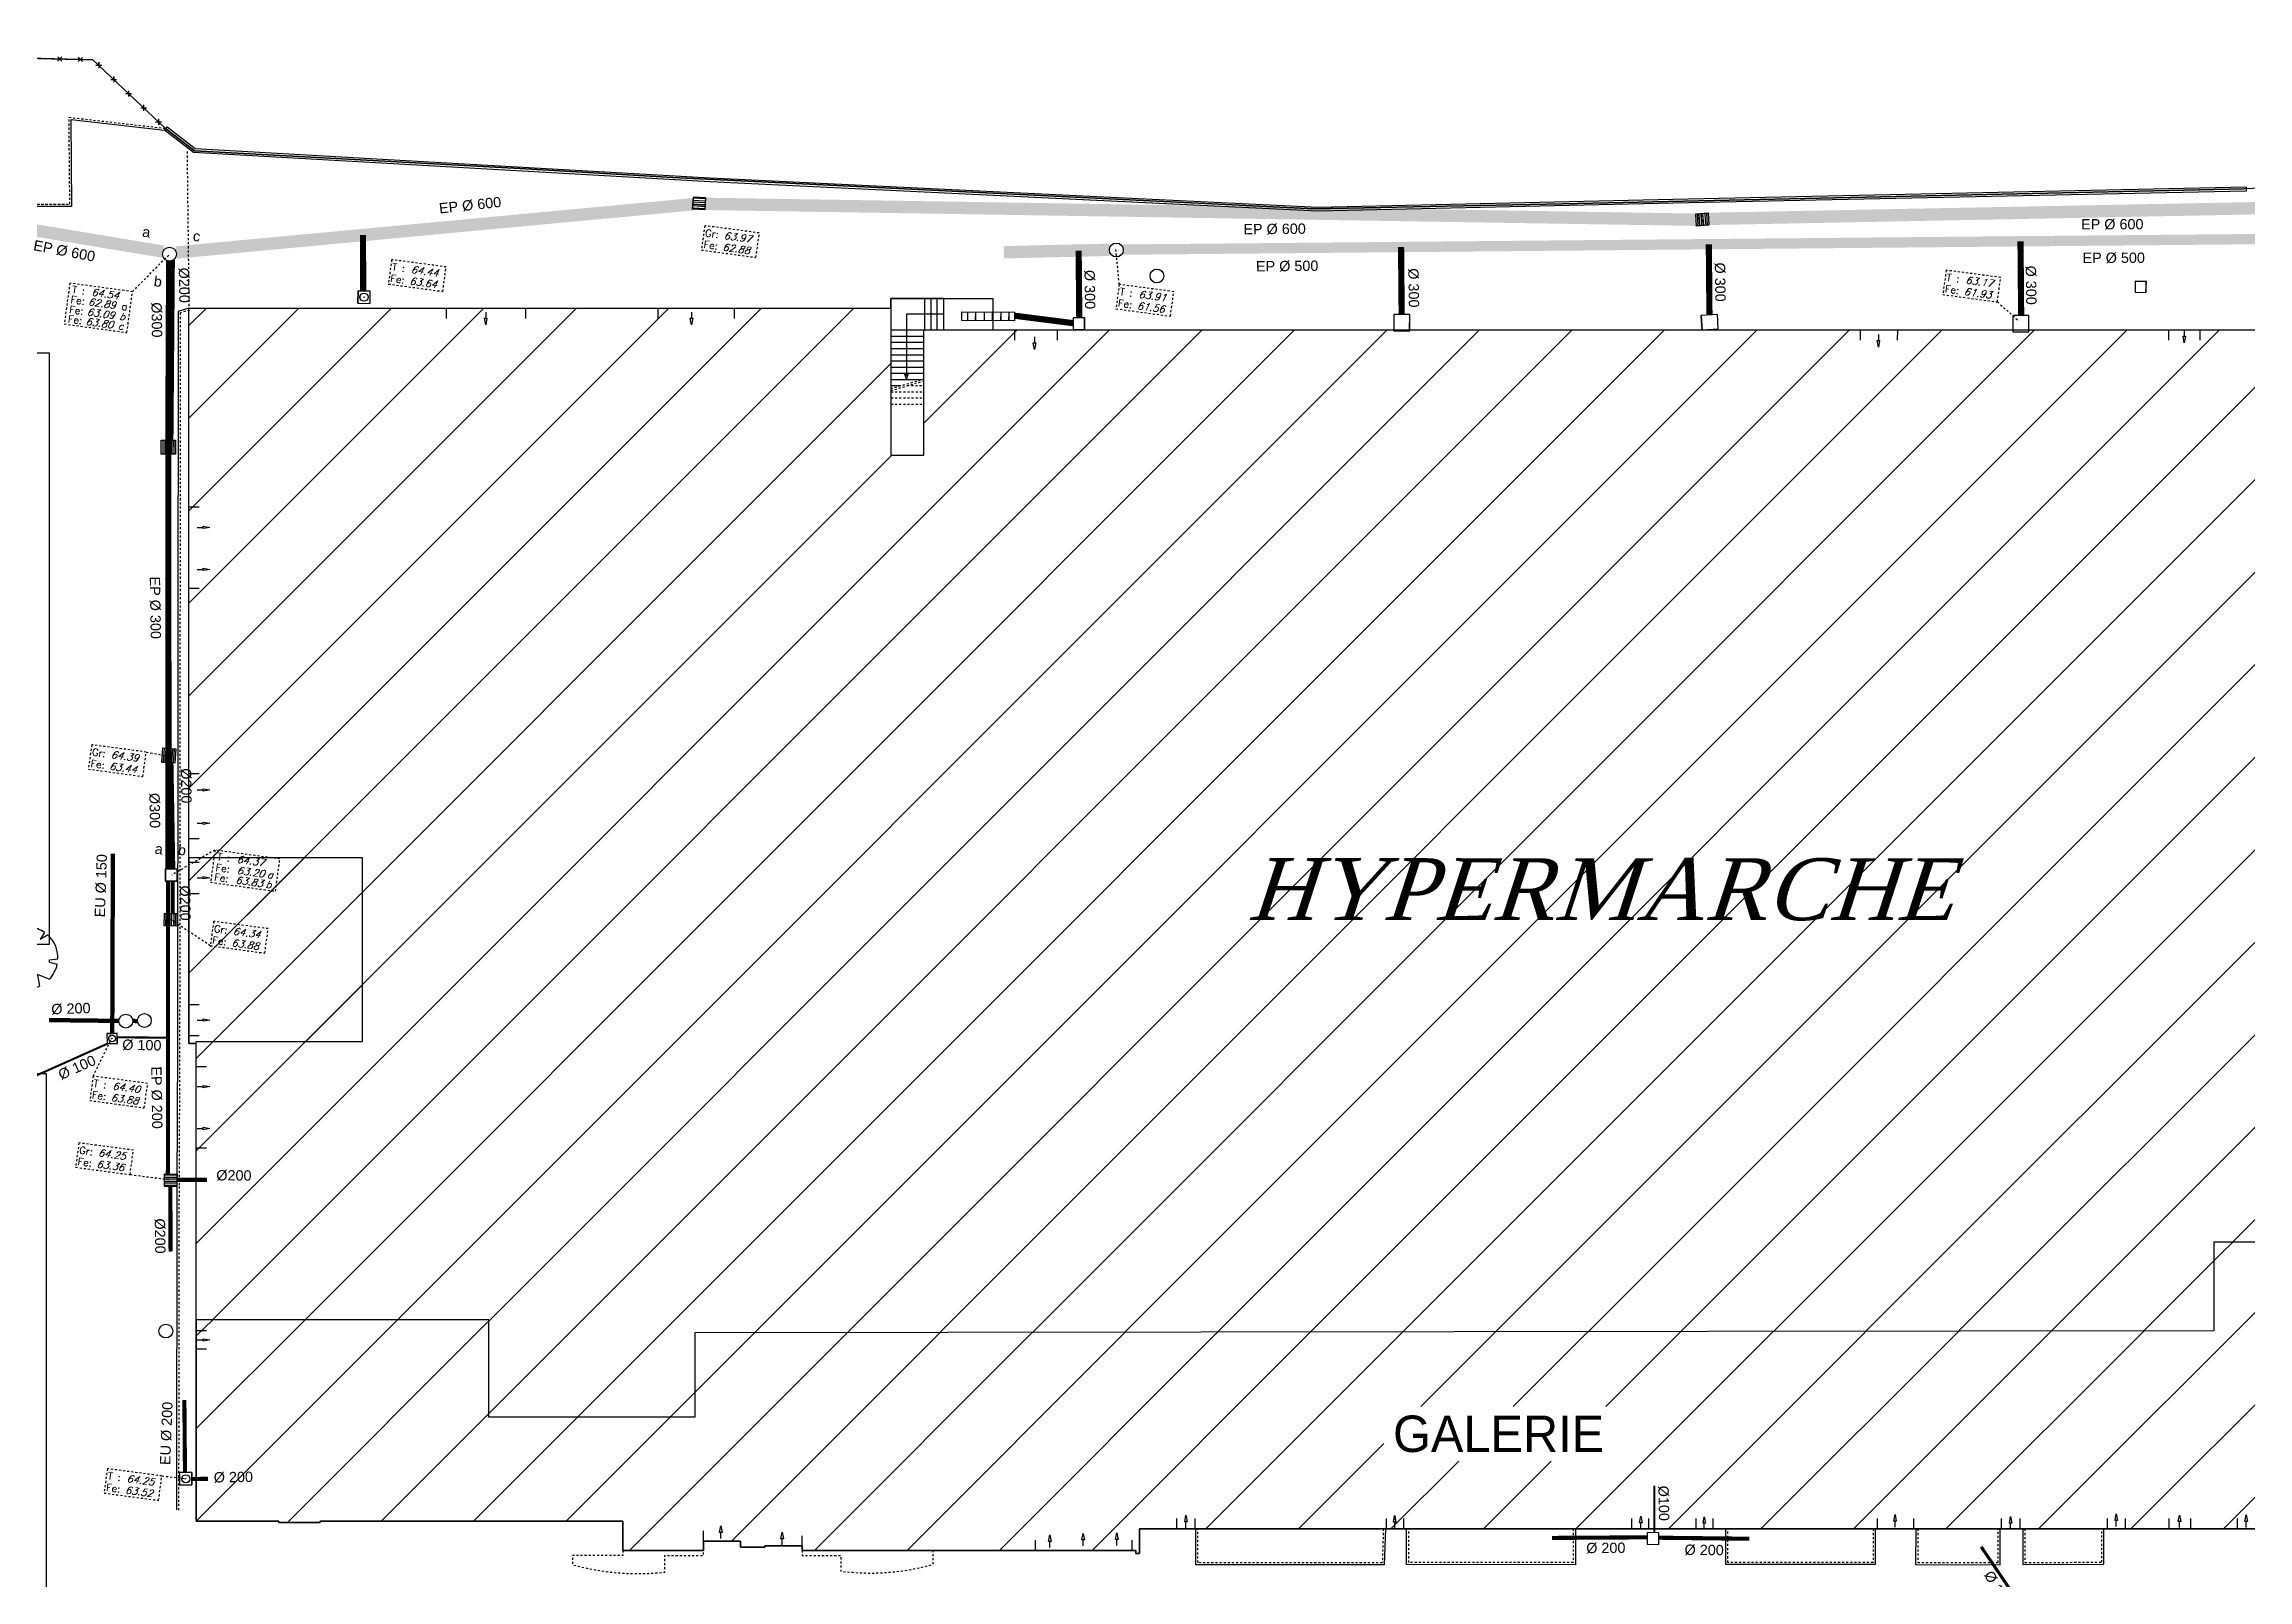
# Model space of a CAD drawing. Header units: metres. Extents: x 19 to 585, y 0 to 337.
# Drawn here: x 148.5 to 255.5, y 135.1 to 209.6 of the extents above; entities that cross this region are included whole.
import ezdxf
from ezdxf.enums import TextEntityAlignment as Align

# ---------------------------------------------------------------- set-up
doc = ezdxf.new("R2010")
doc.units = ezdxf.units.M
doc.header["$LTSCALE"] = 0.01
for name, pattern in [('CACHE', [0.375, 0.25, -0.125]), ('CACHE2', [0.1875, 0.125, -0.0625]), ('FANTOME', [2.5, 1.25, -0.25, 0.25, -0.25, 0.25, -0.25])]:
    doc.linetypes.add(name, pattern=pattern)
for name, color, linetype in [('BATIMENTS', 1, 'Continuous'), ('HACHURES', 7, 'Continuous'), ('LIEN-GAMA', 150, 'Continuous'), ('PARCELLES', 240, 'Continuous'), ('RESEAUX-EU-EP', 131, 'FANTOME'), ('Tempo_Doublon_Point', 7, 'Continuous'), ('TEXTES', 6, 'Continuous'), ('VEGETATION', 70, 'Continuous'), ('VOIRIES', 7, 'Continuous'), ('VOIRIES_temp', 7, 'Continuous')]:
    doc.layers.add(name, color=color, linetype=linetype)
for name, color, linetype, plot in [('CONTOURS', 10, 'Continuous', False), ('CONTOURS2', 30, 'Continuous', False), ('CONTOURS3', 40, 'Continuous', False)]:
    doc.layers.add(name, color=color, linetype=linetype, plot=plot)
doc.styles.add('2', font='times.ttf', dxfattribs={"oblique": 18})
doc.styles.add('9', font='arial.ttf')
doc.styles.add('ROMANC', font='romanc')
doc.styles.add('ROMANS', font='romans')

# ---------------------------------------------------------------- blocks, each defined once
blk = doc.blocks.new('116')
blk.add_circle((0, 0), 0.5)
blk = doc.blocks.new('14')
for p, q in [((0.105, 0.947), (0.105, 0.053)), ((0.263, 0.053), (0.263, 0.947)), ((0.421, 0.947), (0.421, 0.053)), ((0.579, 0.053), (0.579, 0.947)), ((0.737, 0.947), (0.737, 0.053)), ((0.895, 0.053), (0.895, 0.947))]:
    blk.add_line(p, q)
blk.add_lwpolyline([(1, 1), (1, 0), (0, 0), (0, 1)], close=True)
blk = doc.blocks.new('12')
blk.add_lwpolyline([(0, 0), (1, 0), (1, 1), (0, 1)], close=True)
blk = doc.blocks.new('18')
at = {"linetype": 'ByBlock'}
for p, q in [((0, 0), (0, 0.375)), ((1, 0), (1, 0.375))]:
    blk.add_line(p, q, dxfattribs=at)
at = {"flags": 128}
for points in [[(0, 0), (0, 1)], [(1, 0), (1, 1)]]:
    blk.add_lwpolyline(points, dxfattribs=at)
blk.add_lwpolyline([(0, 0), (1, 0), (1, 1), (0, 1)], close=True)
for radius in [0.33, 0.0125]:
    blk.add_circle((0.5, 0.5), radius)
blk = doc.blocks.new('89')
for p, q in [((-0.272, 0.262), (-0.342, 0.365)), ((-0.062, 0.496), (-0.031, 0.403)), ((-0.031, 0.403), (0.016, 0.403)), ((0.038, 0.499), (0.016, 0.408)), ((0.27, 0.421), (0.204, 0.309)), ((0.204, 0.309), (0.318, 0.386)), ((-0.5, -0.017), (-0.393, 0.01)), ((-0.387, 0.052), (-0.494, 0.08)), ((-0.393, 0.01), (-0.387, 0.052)), ((-0.376, 0.33), (-0.272, 0.262)), ((0.366, -0.016), (0.5, 0.004)), ((-0.402, -0.298), (-0.236, -0.199)), ((-0.236, -0.199), (-0.341, -0.366)), ((0.373, -0.333), (0.178, -0.262)), ((0.178, -0.267), (0.221, -0.449)), ((0.366, -0.058), (0.366, -0.016)), ((0.366, -0.058), (0.493, -0.085)), ((-0.016, -0.414), (-0.05, -0.498)), ((0.008, -0.5), (-0.016, -0.414))]:
    blk.add_line(p, q)
for radius, start, end in [(0.5, 97.1282, 133.1389), (0.5, 57.2576, 85.6909), (0.5, 0.5061, 50.5565), (0.5, 138.6794, 170.7569), (0.052, 90.001, 270.001), (0.052, 269.999, 89.999), (0.5, 181.9896, 216.5435), (0.5, 318.2406, 350.2558), (0.5, 226.9795, 264.292), (0.5, 270.9307, 296.2059)]:
    blk.add_arc((0, 0), radius, start, end)
blk = doc.blocks.new('102')
for p, q in [((-0.2, 0.2), (0.2, -0.2)), ((-0.2, -0.2), (0.2, 0.2))]:
    blk.add_line(p, q)
blk = doc.blocks.new('Ct2')
blk.add_lwpolyline([(0, 0), (2.67, 0), (2.67, 1.2), (0, 1.19)], close=True)
at = {"style": 'ROMANC'}
for s, p in [('T :', (0.07, 0.68)), ('Fe:', (0.07, 0.12))]:
    blk.add_text(s, height=0.35, dxfattribs=at).set_placement(p)
at = {"style": 'ROMANS', "oblique": 18, "flags": 4}
for tag, p in [('FE', (1, 0.12)), ('TAMPON', (1, 0.68))]:
    blk.add_attdef(tag, p, '', height=0.35, dxfattribs=at)
blk = doc.blocks.new('Gt2')
blk.add_lwpolyline([(0, 0), (2.67, 0), (2.67, 1.2), (0, 1.19)], close=True)
at = {"style": 'ROMANC'}
for s, p in [('Fe:', (0.07, 0.12)), ('Gr:', (0.07, 0.68))]:
    blk.add_text(s, height=0.35, dxfattribs=at).set_placement(p)
at = {"style": 'ROMANS', "oblique": 18, "flags": 4}
for tag, p in [('FE', (1, 0.12)), ('TAMPON', (1, 0.68))]:
    blk.add_attdef(tag, p, '', height=0.35, dxfattribs=at)
blk = doc.blocks.new('Ct4')
blk.add_lwpolyline([(0, 0), (3.07, 0), (3.07, 2), (0, 2)], close=True)
at = {"style": 'ROMANC'}
for s, p in [('T :', (0.15, 1.54)), ('Fe:', (0.15, 1.05)), ('Fe:', (0.15, 0.56)), ('Fe:', (0.15, 0.1))]:
    blk.add_text(s, height=0.35, dxfattribs=at).set_placement(p)
at = {"oblique": 18}
for tag, p, style, flags in [('TAMPON', (1.11, 1.54), 'ROMANS', 4), ('B', (2.61, 0.56), 'ROMANC', 8), ('C', (2.61, 0.1), 'ROMANC', 8)]:
    blk.add_attdef(tag, p, '', height=0.35, dxfattribs=dict(at, style=style, flags=flags))
at = {"style": 'ROMANS', "oblique": 18, "flags": 4}
for p in [(2.36, 1.05), (2.37, 0.56), (2.37, 0.1)]:
    blk.add_attdef('FE', text='', height=0.35, dxfattribs=at).set_placement(p, align=Align.RIGHT)
at = {"style": 'ROMANC', "flags": 8}
blk.add_attdef('A', (2.64, 1.05), '', height=0.35, dxfattribs=at)
blk = doc.blocks.new('Ct3')
blk.add_lwpolyline([(-0.02, -0.29), (3.16, -0.29), (3.16, 1.29), (-0.02, 1.29)], close=True)
at = {"style": 'ROMANC'}
for s, p in [('T :', (0.13, 0.82)), ('Fe:', (0.13, 0.29)), ('Fe:', (0.13, -0.18))]:
    blk.add_text(s, height=0.35, dxfattribs=at).set_placement(p)
at = {"oblique": 18}
for tag, p, style, flags in [('TAMPON', (1.1, 0.82), 'ROMANS', 4), ('A', (2.65, 0.29), 'ROMANC', 8), ('B', (2.65, -0.18), 'ROMANC', 8)]:
    blk.add_attdef(tag, p, '', height=0.35, dxfattribs=dict(at, style=style, flags=flags))
at = {"style": 'ROMANS', "oblique": 18, "flags": 4}
for p in [(2.52, 0.29), (2.52, -0.18)]:
    blk.add_attdef('FE', text='', height=0.35, dxfattribs=at).set_placement(p, align=Align.RIGHT)
blk = doc.blocks.new('D-fld')
for p, q in [((-0.32, 0), (0, 0.06)), ((0, 0.06), (0, -0.06)), ((0.29, 0), (0, 0)), ((0, -0.06), (-0.32, 0))]:
    blk.add_line(p, q)

msp = doc.modelspace()

# ---------------------------------------------------------------- hatches: boundary and pattern name
at = {"layer": 'HACHURES'}
h = msp.add_hatch(dxfattribs=at)
h.set_pattern_fill('ANSI31', color=256, style=0)
h.paths.add_polyline_path([(296.73, 175.23), (296.73, 180.52), (299.03, 180.52), (299.03, 170.14), (303.78, 170.14), (303.78, 153.62), (326.06, 153.62), (326.05, 158.1), (326.06, 178.54), (326.06, 185.27), (318.3, 185.27), (314.7, 185.27), (311.4, 185.27), (308.19, 185.27), (308.19, 185.4), (308.13, 185.4), (308.19, 195.39), (311.49, 195.39), (311.49, 195.59), (296.73, 195.59), (296.73, 195.73), (281.66, 195.73), (253.15, 195.73), (236.65, 195.73), (197.68, 195.73), (195.61, 195.73), (191.2, 195.73), (191.2, 189.65), (189.61, 189.65), (189.61, 196.79), (182, 196.79), (178.29, 196.79), (171.87, 196.79), (168.01, 196.79), (155.53, 196.79), (155.53, 191.97), (155.53, 174.21), (155.53, 171.06), (155.53, 168.39), (155.53, 163), (155.53, 161.11), (155.89, 161.11), (155.89, 156.04), (155.89, 147.69), (170.35, 147.58), (170.35, 142.97), (180.38, 142.97), (180.38, 147.06), (254.19, 147.16), (254.18, 151.46), (290.34, 151.46), (290.34, 150.25), (296.73, 150.25), (296.73, 155.68)])
h.paths.add_polyline_path([(206.1, 166.26), (242.1, 166.26), (242.1, 170.86), (206.1, 170.86)], flags=24)
at = {"layer": 'LIEN-GAMA'}
h = msp.add_hatch(dxfattribs=at)
h.set_pattern_fill('ANSI31', color=256, style=0)
h.paths.add_polyline_path([(163.95, 170.12), (155.53, 170.12), (155.53, 168.39), (155.53, 163), (155.53, 161.11), (155.89, 161.11), (155.89, 161.2), (163.95, 161.2)])

# ---------------------------------------------------------------- linework, layer by layer
at = {"layer": 'BATIMENTS', "flags": 128}
for points in [[(192.16, 197.25), (189.61, 197.25), (189.61, 196.79)], [(191.26, 195.73), (191.26, 197.25)], [(191.56, 195.73), (191.56, 197.25)], [(191.86, 195.73), (191.86, 197.25)], [(192.16, 197.25), (192.16, 195.73)], [(255.88, 137.55), (249.55, 137.55), (244.43, 137.55), (226.39, 137.55), (214.53, 137.55), (204.38, 137.55), (201.68, 137.55), (201.68, 136.35), (201.49, 136.35), (201.49, 136.5), (196.55, 136.5), (191.66, 136.5), (185.3, 136.5), (185.3, 136.72), (183.49, 136.72), (183.49, 136.67), (182.3, 136.67), (182.3, 136.96), (180.51, 136.96), (180.51, 136.5), (176.6, 136.5), (176.6, 137.92), (170.09, 137.92), (169.89, 137.92), (167.73, 137.92), (161.9, 137.92), (161.9, 137.86), (159.9, 137.86), (159.9, 137.92), (155.89, 137.92), (155.89, 139.64), (155.89, 146.29), (155.89, 147.64), (155.89, 156.04), (155.89, 161.11), (155.53, 161.11), (155.53, 163), (155.53, 168.39), (155.53, 171.06), (155.53, 174.21), (155.53, 191.97), (155.53, 196.79), (168.01, 196.79), (171.87, 196.79), (178.29, 196.79), (182, 196.79), (189.61, 196.79), (189.61, 189.65), (191.2, 189.65), (191.2, 195.73), (195.61, 195.73), (197.68, 195.73), (236.65, 195.73), (253.15, 195.73), (281.66, 195.73)], [(168.01, 196.79), (168.01, 196.29)], [(171.87, 196.79), (171.87, 196.29)], [(178.29, 196.79), (178.29, 196.29)], [(182, 196.79), (182, 196.29)], [(190.36, 196.49), (190.36, 193.5), (190.27, 193.59), (190.36, 193.33), (190.45, 193.59), (190.36, 193.5)], [(192.16, 196.49), (190.36, 196.49)], [(189.61, 195.73), (191.2, 195.73)], [(189.61, 195.43), (191.2, 195.43)], [(189.61, 195.13), (191.2, 195.13)], [(189.61, 194.83), (191.2, 194.83)], [(195.61, 195.73), (195.61, 195.23)], [(197.68, 195.73), (197.68, 195.23)], [(236.65, 195.73), (236.65, 195.23)], [(238.47, 195.73), (238.46, 195.23)], [(251.63, 195.73), (251.63, 195.23)], [(253.15, 195.73), (253.15, 195.23)], [(189.61, 194.53), (191.2, 194.53)], [(189.61, 194.23), (191.2, 194.23)], [(189.61, 193.93), (191.2, 193.93)], [(189.61, 193.63), (191.2, 193.63)], [(189.61, 193.33), (191.11, 193.33)], [(189.61, 193.03), (190.09, 193.03)], [(155.53, 187.15), (156.03, 187.15)], [(155.53, 183.2), (156.03, 183.2)], [(155.53, 174.21), (156.03, 174.21)], [(155.53, 171.06), (156.03, 171.06)], [(155.53, 169.9), (156.03, 169.9)], [(155.53, 168.39), (156.03, 168.39)], [(155.53, 163), (156.03, 163)], [(155.53, 161.5), (156.03, 161.5)], [(155.89, 159.99), (156.39, 159.99)], [(155.89, 156.04), (156.39, 156.04)], [(155.89, 147.17), (156.39, 147.17)], [(155.89, 146.29), (156.39, 146.29)], [(203.48, 137.55), (203.48, 138.05)], [(204.38, 137.55), (204.38, 138.05)], [(213.67, 137.55), (213.67, 138.05)], [(214.5, 137.55), (214.5, 138.05)], [(225.58, 137.55), (225.58, 138.05)], [(226.39, 137.55), (226.39, 138.05)], [(228.69, 137.55), (228.69, 138.05)], [(229.52, 137.55), (229.52, 138.05)], [(237.5, 137.55), (237.5, 138.05)], [(239.26, 137.55), (239.26, 138.05)], [(243.52, 137.55), (243.52, 138.05)], [(244.43, 137.55), (244.43, 138.05)], [(248.67, 137.55), (248.67, 138.05)], [(249.53, 137.55), (249.53, 138.05)], [(251.66, 137.55), (251.66, 138.05)], [(252.71, 137.55), (252.71, 138.05)], [(254.98, 137.55), (254.98, 138.05)], [(180.51, 136.96), (180.51, 137.46)], [(185.3, 136.72), (185.3, 137.22)], [(196.62, 136.5), (196.62, 137)], [(201.32, 136.5), (201.32, 137)]]:
    msp.add_lwpolyline(points, dxfattribs=at)
at = {"layer": 'BATIMENTS', "linetype": 'CACHE2', "flags": 128}
for points in [[(189.61, 192.89), (191.2, 193.35)], [(189.61, 192.79), (191.2, 193.26)], [(189.61, 192.73), (191.2, 192.73)], [(190.4, 193.03), (191.2, 193.03)], [(189.61, 192.43), (191.2, 192.43)], [(189.61, 192.13), (191.2, 192.13)]]:
    msp.add_lwpolyline(points, dxfattribs=at)
at = {"layer": 'BATIMENTS', "linetype": 'CACHE', "flags": 128}
for points in [[(176.6, 136.5), (176.6, 136.26), (174.15, 136.26), (174.15, 135.81, 0.09585), (178.63, 135.45), (178.63, 136.26), (180.51, 136.26), (180.51, 136.5)], [(185.3, 136.5), (185.3, 136.26), (187.17, 136.26), (187.17, 135.5, 0.101955), (191.66, 135.83), (191.66, 136.5)]]:
    msp.add_lwpolyline(points, format="xyb", dxfattribs=at)
at = {"layer": 'CONTOURS', "flags": 128}
msp.add_lwpolyline([(255.88, 137.55), (249.55, 137.55), (244.43, 137.55), (226.39, 137.55), (214.53, 137.55), (204.38, 137.55), (201.68, 137.55), (201.68, 136.35), (201.49, 136.35), (201.49, 136.5), (196.55, 136.5), (191.66, 136.5), (185.3, 136.5), (185.3, 136.72), (183.49, 136.72), (183.49, 136.67), (182.3, 136.67), (182.3, 136.96), (180.51, 136.96), (180.51, 136.5), (176.6, 136.5), (176.6, 137.92), (170.09, 137.92), (169.89, 137.92), (167.73, 137.92), (161.9, 137.92), (161.9, 137.86), (159.9, 137.86), (159.9, 137.92), (155.89, 137.92), (155.89, 139.64), (155.89, 146.29), (155.89, 147.64), (155.89, 156.04), (155.89, 161.11), (155.53, 161.11), (155.53, 163), (155.53, 168.39), (155.53, 171.06), (155.53, 174.21), (155.53, 191.97), (155.53, 196.79), (168.01, 196.79), (171.87, 196.79), (178.29, 196.79), (182, 196.79), (189.61, 196.79), (189.61, 189.65), (191.2, 189.65), (191.2, 195.73), (195.61, 195.73), (197.68, 195.73), (236.65, 195.73), (253.15, 195.73), (281.66, 195.73)], dxfattribs=at)
at = {"layer": 'CONTOURS'}
for points in [[(94.06, 194.62), (148.75, 194.62), (148.75, 165.91), (142.74, 165.91)], [(142.74, 159.65), (148.6, 159.65), (148.6, 132.5), (312.96, 132.5), (312.96, 153.62), (326.61, 153.62), (326.61, 153.92), (341.64, 153.92), (341.64, 173.88), (356.35, 173.88)]]:
    msp.add_lwpolyline(points, dxfattribs=at)
at = {"layer": 'CONTOURS2', "flags": 128}
msp.add_lwpolyline([(289.98, 151.46), (254.02, 151.46), (253.82, 151.46), (253.82, 147.16), (180.09, 147.06), (180.09, 142.97), (180.02, 142.97), (170.09, 142.97), (170.09, 147.69), (155.89, 147.69), (155.89, 161.2), (163.95, 161.2), (163.95, 170.12), (155.53, 170.12), (155.53, 196.79), (168.01, 196.79), (168.01, 196.79), (169.94, 196.79), (171.93, 196.79), (178.2, 196.79), (178.2, 196.79), (182.06, 196.79), (182.06, 196.79), (189.61, 196.79), (189.61, 197.25), (194.56, 197.25), (194.56, 195.73), (236.47, 195.73), (236.47, 195.73), (238.6, 195.73), (238.6, 195.73), (251.46, 195.73), (251.46, 195.73), (253.2, 195.73), (253.2, 195.73), (266.64, 195.73)], dxfattribs=at)
at = {"layer": 'CONTOURS2'}
msp.add_lwpolyline([(163.95, 170.12), (155.53, 170.12), (155.53, 168.39), (155.53, 163), (155.53, 161.11), (155.89, 161.11), (155.89, 161.2), (163.95, 161.2)], close=True, dxfattribs=at)
msp.add_lwpolyline([(289.98, 151.46), (254.02, 151.46), (253.82, 151.46), (253.82, 147.16), (180.09, 147.06), (180.09, 142.97), (170.09, 142.97), (170.09, 147.69), (155.89, 147.69), (155.89, 146.29), (155.89, 139.64), (155.89, 137.92), (159.9, 137.92), (159.9, 137.86), (161.9, 137.86), (161.9, 137.92), (167.73, 137.92), (169.89, 137.92), (170.09, 137.92), (176.6, 137.92), (176.6, 136.5), (180.51, 136.5), (180.51, 136.96), (182.3, 136.96), (182.3, 136.67), (183.49, 136.67), (183.49, 136.72), (185.3, 136.72), (185.3, 136.5), (191.66, 136.5), (196.55, 136.5), (201.49, 136.5), (201.49, 136.35), (201.68, 136.35), (201.68, 137.55), (204.38, 137.55), (214.53, 137.55), (226.39, 137.55), (244.43, 137.55), (249.55, 137.55), (255.88, 137.55)], dxfattribs=at)
at = {"layer": 'CONTOURS3'}
for points in [[(94.06, 194.62), (148.75, 194.62), (148.75, 165.91), (142.74, 165.91)], [(142.74, 159.65), (148.6, 159.65), (148.6, 132.5), (312.96, 132.5), (312.96, 153.62), (326.61, 153.62), (326.61, 153.92), (341.64, 153.92), (341.64, 173.88), (356.35, 173.88)]]:
    msp.add_lwpolyline(points, dxfattribs=at)
at = {"layer": 'LIEN-GAMA'}
for p, q in [((245.31, 137.55), (259.23, 151.46)), ((249.8, 137.55), (263.72, 151.46)), ((254.18, 150.91), (254.74, 151.46)), ((254.29, 137.55), (268.21, 151.46)), ((155.89, 146.91), (156.67, 147.68)), ((155.89, 142.42), (161.12, 147.65)), ((155.89, 137.93), (165.58, 147.62)), ((160.31, 137.86), (170.03, 147.58)), ((176.92, 136.5), (187.48, 147.07)), ((180.38, 144.46), (182.98, 147.06)), ((181.87, 136.96), (191.98, 147.07)), ((185.9, 136.5), (196.47, 147.08)), ((190.39, 136.5), (200.97, 147.09)), ((194.88, 136.5), (205.46, 147.09)), ((199.37, 136.5), (209.96, 147.1)), ((204.9, 137.55), (214.46, 147.11)), ((215.33, 143.49), (218.95, 147.11)), ((219.82, 143.49), (223.45, 147.12)), ((222.86, 137.55), (232.44, 147.13)), ((224.31, 143.49), (227.95, 147.12)), ((227.35, 137.55), (236.94, 147.14)), ((231.84, 137.55), (241.44, 147.14)), ((236.33, 137.55), (245.93, 147.15)), ((240.82, 137.55), (250.43, 147.15)), ((164.86, 137.92), (170.35, 143.41)), ((169.35, 137.92), (174.4, 142.97)), ((173.84, 137.92), (178.89, 142.97)), ((209.39, 137.55), (213.54, 141.7)), ((213.88, 137.55), (217.17, 140.83)), ((218.37, 137.55), (221.66, 140.83))]:
    msp.add_line(p, q, dxfattribs=at)
msp.add_lwpolyline([(163.95, 170.12), (155.53, 170.12), (155.53, 168.39), (155.53, 163), (155.53, 161.11), (155.89, 161.11), (155.89, 161.2), (163.95, 161.2)], close=True, dxfattribs=at)
msp.add_lwpolyline([(289.98, 151.46), (254.02, 151.46), (253.82, 151.46), (253.82, 147.16), (180.09, 147.06), (180.09, 142.97), (170.09, 142.97), (170.09, 147.69), (155.89, 147.69), (155.89, 146.29), (155.89, 139.64), (155.89, 137.92), (159.9, 137.92), (159.9, 137.86), (161.9, 137.86), (161.9, 137.92), (167.73, 137.92), (169.89, 137.92), (170.09, 137.92), (176.6, 137.92), (176.6, 136.5), (180.51, 136.5), (180.51, 136.96), (182.3, 136.96), (182.3, 136.67), (183.49, 136.67), (183.49, 136.72), (185.3, 136.72), (185.3, 136.5), (191.66, 136.5), (196.55, 136.5), (201.49, 136.5), (201.49, 136.35), (201.68, 136.35), (201.68, 137.55), (204.38, 137.55), (214.53, 137.55), (226.39, 137.55), (244.43, 137.55), (249.55, 137.55), (255.88, 137.55)], dxfattribs=at)
at = {"layer": 'PARCELLES'}
msp.add_lwpolyline([(398.34, 199.33), (342.6, 204.94), (316.75, 204.74), (280.34, 203.57), (255.31, 202.58), (222.2, 201.85), (210.15, 201.61), (195.24, 202.34), (179.02, 203.13), (171.6, 203.57), (155.8, 204.42), (154.4, 205.5), (150.87, 208.84), (121.27, 209.6)], dxfattribs=at)
at = {"layer": 'RESEAUX-EU-EP', "flags": 128}
for points, const_width in [([(154.28, 199.53), (143.58, 201.31)], 0.6), ([(154.91, 199.49), (180, 201.83)], 0.6), ([(180.6, 201.85), (228.69, 201.08)], 0.6), ([(229.29, 201.12), (258, 201.68)], 0.6), ([(163.99, 197.62), (163.98, 200.34)], 0.3), ([(200.89, 199.63), (265.69, 200.23)], 0.5), ([(244.47, 196.47), (244.44, 200.03)], 0.3), ([(154.68, 190.39), (154.75, 199.12)], 0.2), ([(200.22, 199.62), (195.09, 199.5)], 0.6), ([(198.75, 196.32), (198.72, 199.58)], 0.3), ([(214.4, 196.49), (214.37, 199.75)], 0.3), ([(229.34, 196.48), (229.31, 199.89)], 0.3), ([(195.62, 196.42), (198.45, 196.06)], 0.3), ([(154.68, 174.75), (154.77, 169.56)], 0.2), ([(151.81, 161.6), (151.84, 170.32)], 0.21), ([(154.51, 154.78), (154.52, 168.99)], 0.2), ([(154.74, 167.41), (154.74, 168.99)], 0.2), ([(152.14, 162.2), (148.74, 162.24)], 0.21), ([(152.81, 162.2), (153.04, 162.19)], 0.21), ([(151.59, 161.1), (145.86, 158.54)], 0.1), ([(152.05, 161.4), (154.43, 161.39)], 0.1), ([(154.63, 154.16), (154.64, 151.01)], 0.2), ([(154.95, 154.49), (156.41, 154.49)], 0.2), ([(155.34, 140.28), (155.31, 143.8)], 0.2), ([(155.68, 139.97), (156.45, 139.98)], 0.2), ([(226.66, 137.36), (226.66, 139.64)], 0.1), ([(226.32, 137.14), (221.69, 137.11)], 0.2), ([(226.89, 137.12), (231.28, 137.07)], 0.2), ([(244.82, 133.3), (242.53, 136.68)], 0.15)]:
    msp.add_lwpolyline(points, dxfattribs=dict(at, const_width=const_width))
for points in [[(152.79, 197.59), (154.59, 199.41)], [(200.69, 197.94), (200.53, 199.63)], [(243.32, 197.09), (244.34, 196.18)], [(153.46, 175.24), (154.54, 175.07)], [(156.79, 170.49), (154.7, 169.28)], [(156.57, 165.85), (154.65, 167.11)], [(150.88, 159.52), (151.78, 161.34)], [(152.68, 154.74), (154.61, 154.5)], [(154.22, 140.12), (155.39, 139.99)]]:
    msp.add_lwpolyline(points, dxfattribs=at)
at = {"layer": 'RESEAUX-EU-EP', "const_width": 0.3}
msp.add_lwpolyline([(154.57, 199.08), (154.53, 190.5), (154.54, 169.56)], dxfattribs=at)
at = {"layer": 'Tempo_Doublon_Point'}
msp.add_lwpolyline([(398.34, 199.33), (342.6, 204.94), (316.75, 204.74), (280.34, 203.57), (255.31, 202.58), (222.2, 201.85), (210.15, 201.61), (195.24, 202.34), (179.02, 203.13), (171.6, 203.57), (155.8, 204.42), (154.4, 205.5), (150.87, 208.84), (121.27, 209.6)], dxfattribs=at)
at = {"layer": 'VOIRIES', "flags": 128}
for points in [[(121.27, 209.6), (150.87, 208.84), (154.4, 205.5)], [(141.79, 203.76), (147.67, 203.78), (147.69, 201.73), (149.85, 201.74), (149.81, 205.94), (154.35, 205.42)], [(154.4, 205.5), (155.8, 204.42), (171.6, 203.57), (179.02, 203.13), (195.24, 202.34), (210.15, 201.61), (222.2, 201.85), (255.31, 202.58)]]:
    msp.add_lwpolyline(points, dxfattribs=at)
at = {"layer": 'VOIRIES', "linetype": 'CACHE', "flags": 128}
for points in [[(141.79, 203.86), (147.77, 203.88), (147.79, 201.83), (149.75, 201.84), (149.71, 206.05), (154.36, 205.52)], [(155.44, 204.39), (155.53, 196.79)]]:
    msp.add_lwpolyline(points, dxfattribs=at)
at = {"layer": 'VOIRIES'}
for points in [[(155.75, 204.34), (154.35, 205.42), (154.47, 205.58), (155.83, 204.54)], [(155.83, 204.54), (180.84, 203.12), (210.33, 201.69), (227.56, 202.08), (255.39, 202.67), (255.4, 202.47), (227.57, 201.88), (210.33, 201.49), (180.83, 202.92), (155.75, 204.34)], [(155.53, 196.79), (155.01, 196.63), (154.98, 160.93), (154.95, 154.16), (154.93, 138.47)], [(213.61, 137.55), (213.55, 135.8), (204.41, 135.81), (204.41, 137.55)], [(222.83, 137.55), (222.83, 135.81), (214.64, 135.82), (214.64, 137.55)], [(237.38, 137.55), (237.38, 135.82), (230.14, 135.82), (230.14, 137.55)], [(239.36, 137.55), (239.35, 135.82), (243.45, 135.81), (243.45, 137.55)], [(244.55, 137.55), (244.55, 135.82), (248.49, 135.83), (248.49, 137.55)]]:
    msp.add_lwpolyline(points, dxfattribs=at)
at = {"layer": 'VOIRIES', "linetype": 'CACHE'}
for points in [[(155.56, 196.69), (155.11, 196.56), (155.08, 160.93), (155.05, 154.16), (155.03, 138.46)], [(213.51, 137.55), (213.46, 135.9), (204.51, 135.91), (204.51, 137.55)], [(222.73, 137.55), (222.73, 135.91), (214.74, 135.92), (214.74, 137.55)], [(237.28, 137.55), (237.28, 135.92), (230.24, 135.92), (230.24, 137.55)], [(239.46, 137.55), (239.45, 135.92), (243.35, 135.91), (243.35, 137.55)], [(244.65, 137.55), (244.65, 135.92), (248.39, 135.93), (248.39, 137.55)]]:
    msp.add_lwpolyline(points, dxfattribs=at)
at = {"layer": 'VOIRIES_temp'}
for p, q in [((121.27, 209.6), (150.87, 208.84)), ((149.16, 208.99), (149.36, 208.78)), ((149.16, 208.79), (149.36, 208.98)), ((150.16, 208.96), (150.36, 208.76)), ((150.16, 208.76), (150.36, 208.96)), ((150.87, 208.84), (154.4, 205.5)), ((151.15, 208.72), (151.16, 208.44)), ((151.01, 208.57), (151.3, 208.58)), ((151.74, 207.89), (152.02, 207.89)), ((151.88, 208.03), (151.88, 207.75)), ((152.46, 207.2), (152.75, 207.21)), ((152.6, 207.34), (152.61, 207.06)), ((153.19, 206.51), (153.47, 206.52)), ((153.33, 206.65), (153.33, 206.37)), ((149.85, 201.74), (149.81, 205.94)), ((149.81, 205.94), (154.35, 205.42)), ((153.91, 205.82), (154.2, 205.83)), ((154.05, 205.97), (154.06, 205.68)), ((154.35, 205.42), (154.47, 205.58)), ((155.75, 204.34), (154.35, 205.42)), ((154.4, 205.5), (155.8, 204.42)), ((154.47, 205.58), (155.83, 204.54)), ((180.83, 202.92), (155.75, 204.34)), ((155.8, 204.42), (171.6, 203.57)), ((155.83, 204.54), (180.84, 203.12)), ((171.6, 203.57), (179.02, 203.13)), ((179.02, 203.13), (195.24, 202.34)), ((210.33, 201.49), (180.83, 202.92)), ((180.84, 203.12), (210.33, 201.69)), ((195.24, 202.34), (210.15, 201.61)), ((222.2, 201.85), (255.31, 202.58)), ((227.56, 202.08), (255.39, 202.67)), ((255.4, 202.47), (227.57, 201.88)), ((255.39, 202.67), (255.4, 202.47)), ((147.69, 201.73), (149.85, 201.74)), ((179.98, 201.59), (180.02, 202.19)), ((180.58, 201.56), (179.98, 201.59)), ((180.02, 202.19), (180.61, 202.15)), ((180.56, 201.71), (180.02, 201.75)), ((180.02, 201.65), (180.55, 201.62)), ((180.03, 201.84), (180.56, 201.81)), ((180.04, 202.03), (180.57, 201.99)), ((180.57, 201.9), (180.04, 201.93)), ((180.58, 202.09), (180.05, 202.12)), ((180.61, 202.15), (180.58, 201.56)), ((210.15, 201.61), (222.2, 201.85)), ((210.33, 201.69), (227.56, 202.08)), ((227.57, 201.88), (210.33, 201.49)), ((228.68, 201.37), (229.27, 201.41)), ((228.71, 200.77), (228.68, 201.37)), ((228.74, 201.34), (228.78, 200.81)), ((228.87, 200.81), (228.84, 201.35)), ((228.93, 201.35), (228.96, 200.82)), ((229.06, 200.82), (229.02, 201.36)), ((229.12, 201.37), (229.15, 200.83)), ((229.25, 200.84), (229.21, 201.37)), ((229.27, 201.41), (229.31, 200.81)), ((229.31, 200.81), (228.71, 200.77)), ((250.01, 198.09), (250, 197.56)), ((250.55, 198.08), (250.01, 198.09)), ((250.53, 197.55), (250.55, 198.08)), ((163.74, 197.62), (163.73, 197.03)), ((163.73, 197.03), (163.74, 197.62)), ((163.73, 197.03), (164.33, 197.02)), ((164.33, 197.61), (163.74, 197.62)), ((164.33, 197.02), (164.33, 197.61)), ((164.33, 197.02), (164.33, 197.61)), ((250, 197.56), (250.53, 197.55)), ((155.01, 196.63), (154.98, 160.93)), ((155.53, 196.79), (155.01, 196.63)), ((193.05, 196.19), (193.05, 196.61)), ((193.05, 196.61), (195.61, 196.6)), ((195.61, 196.18), (193.05, 196.19)), ((193.32, 196.59), (193.32, 196.21)), ((193.72, 196.21), (193.73, 196.59)), ((194.13, 196.58), (194.13, 196.21)), ((194.53, 196.21), (194.53, 196.58)), ((194.94, 196.58), (194.94, 196.21)), ((195.34, 196.2), (195.34, 196.58)), ((195.61, 196.6), (195.61, 196.18)), ((199.01, 196.32), (198.45, 196.31)), ((198.45, 196.31), (198.46, 195.76)), ((199.01, 195.76), (199.01, 196.32)), ((214.79, 196.48), (214.02, 196.48)), ((214.02, 196.48), (214.02, 195.68)), ((214.78, 195.68), (214.79, 196.48)), ((229.73, 196.48), (228.93, 196.43)), ((228.93, 196.43), (228.98, 195.72)), ((228.98, 195.72), (229.77, 195.78)), ((229.77, 195.78), (229.73, 196.48)), ((244.84, 196.44), (244.07, 196.44)), ((244.07, 196.44), (244.07, 195.64)), ((244.85, 195.64), (244.84, 196.44)), ((198.46, 195.76), (199.01, 195.76)), ((214.02, 195.68), (214.78, 195.68)), ((244.07, 195.64), (244.85, 195.64)), ((154.19, 189.7), (154.18, 190.39)), ((154.18, 190.39), (154.88, 190.39)), ((154.88, 189.7), (154.19, 189.7)), ((154.26, 190.35), (154.26, 189.73)), ((154.37, 189.73), (154.37, 190.35)), ((154.48, 190.35), (154.48, 189.73)), ((154.59, 189.73), (154.58, 190.35)), ((154.69, 190.35), (154.7, 189.73)), ((154.81, 189.73), (154.8, 190.35)), ((154.88, 190.39), (154.88, 189.7)), ((154.21, 174.75), (154.26, 175.45)), ((154.26, 175.45), (154.9, 175.4)), ((154.85, 174.71), (154.21, 174.75)), ((154.33, 175.41), (154.28, 174.78)), ((154.38, 174.78), (154.43, 175.4)), ((154.53, 175.39), (154.48, 174.77)), ((154.58, 174.76), (154.63, 175.39)), ((154.73, 175.38), (154.68, 174.75)), ((154.78, 174.75), (154.83, 175.37)), ((154.9, 175.4), (154.85, 174.71)), ((154.96, 169.56), (154.39, 169.56)), ((154.39, 169.56), (154.39, 168.99)), ((154.96, 168.99), (154.96, 169.56)), ((154.39, 168.99), (154.96, 168.99)), ((154.33, 166.81), (154.35, 167.42)), ((154.35, 167.42), (154.96, 167.41)), ((154.41, 167.39), (154.4, 166.84)), ((154.49, 166.84), (154.51, 167.39)), ((154.6, 167.38), (154.59, 166.84)), ((154.69, 166.84), (154.7, 167.38)), ((154.8, 167.38), (154.78, 166.83)), ((154.88, 166.83), (154.89, 167.38)), ((154.96, 167.41), (154.94, 166.8)), ((154.94, 166.8), (154.33, 166.81)), ((152.04, 161.61), (151.55, 161.59)), ((151.55, 161.59), (152.04, 161.61)), ((151.55, 161.59), (151.56, 161.1)), ((152.05, 161.11), (152.04, 161.61)), ((151.56, 161.1), (152.05, 161.11)), ((151.56, 161.1), (152.05, 161.11)), ((154.98, 160.93), (154.95, 154.16)), ((154.34, 154.78), (154.95, 154.77)), ((154.34, 154.17), (154.34, 154.78)), ((154.95, 154.16), (154.34, 154.17)), ((154.92, 154.71), (154.37, 154.71)), ((154.37, 154.62), (154.92, 154.61)), ((154.92, 154.52), (154.37, 154.52)), ((154.37, 154.42), (154.92, 154.42)), ((154.91, 154.32), (154.37, 154.33)), ((154.37, 154.23), (154.91, 154.23)), ((154.95, 154.16), (154.93, 138.47)), ((154.95, 154.77), (154.95, 154.16)), ((155.68, 140.28), (155.08, 140.28)), ((155.08, 140.28), (155.08, 139.68)), ((155.08, 140.28), (155.08, 139.68)), ((155.68, 139.68), (155.68, 140.28)), ((155.68, 140.28), (155.68, 139.68)), ((155.08, 139.68), (155.68, 139.68)), ((214, 137.88), (214.05, 138.2)), ((214.05, 138.2), (214.11, 137.88)), ((204.41, 135.81), (204.41, 137.55)), ((213.61, 137.55), (213.55, 135.8)), ((214.11, 137.88), (214, 137.88)), ((214.06, 137.6), (214.06, 137.88)), ((214.64, 135.82), (214.64, 137.55)), ((222.83, 137.55), (222.83, 135.81)), ((226.32, 137.37), (226.32, 136.8)), ((226.89, 137.36), (226.32, 137.37)), ((226.88, 136.79), (226.89, 137.36)), ((230.14, 135.82), (230.14, 137.55)), ((237.38, 137.55), (237.38, 135.82)), ((239.36, 137.55), (239.35, 135.82)), ((243.45, 135.81), (243.45, 137.55)), ((244.55, 137.55), (244.55, 135.82)), ((248.49, 135.83), (248.49, 137.55)), ((226.32, 136.8), (226.88, 136.79)), ((213.55, 135.8), (204.41, 135.81)), ((222.83, 135.81), (214.64, 135.82)), ((237.38, 135.82), (230.14, 135.82)), ((239.35, 135.82), (243.45, 135.81)), ((244.55, 135.82), (248.49, 135.83))]:
    msp.add_line(p, q, dxfattribs=at)
at = {"layer": 'VOIRIES_temp', "linetype": 'CACHE'}
for p, q in [((149.75, 201.84), (149.71, 206.05)), ((149.71, 206.05), (154.36, 205.52)), ((155.44, 204.39), (155.53, 196.79)), ((147.79, 201.83), (149.75, 201.84)), ((155.11, 196.56), (155.08, 160.93)), ((155.56, 196.69), (155.11, 196.56)), ((155.08, 160.93), (155.05, 154.16)), ((155.05, 154.16), (155.03, 138.46)), ((204.51, 135.91), (204.51, 137.55)), ((213.51, 137.55), (213.46, 135.9)), ((214.74, 135.92), (214.74, 137.55)), ((222.73, 137.55), (222.73, 135.91)), ((230.24, 135.92), (230.24, 137.55)), ((237.28, 137.55), (237.28, 135.92)), ((239.46, 137.55), (239.45, 135.92)), ((243.35, 135.91), (243.35, 137.55)), ((244.65, 137.55), (244.65, 135.92)), ((248.39, 135.93), (248.39, 137.55)), ((213.46, 135.9), (204.51, 135.91)), ((222.73, 135.91), (214.74, 135.92)), ((237.28, 135.92), (230.24, 135.92)), ((239.45, 135.92), (243.35, 135.91)), ((244.65, 135.92), (248.39, 135.93))]:
    msp.add_line(p, q, dxfattribs=at)
at = {"layer": 'VOIRIES_temp', "linetype": 'ByBlock'}
for p, q in [((163.73, 197.03), (163.73, 197.25)), ((164.33, 197.02), (164.33, 197.24)), ((151.55, 161.59), (151.73, 161.6)), ((151.56, 161.1), (151.74, 161.1)), ((155.08, 140.28), (155.08, 140.06)), ((155.68, 140.28), (155.68, 140.06))]:
    msp.add_line(p, q, dxfattribs=at)
at = {"layer": 'VOIRIES_temp'}
for centre, radius in [((154.59, 199.41), 0.335), ((200.55, 199.61), 0.335), ((202.52, 198.35), 0.335), ((164.03, 197.32), 0.197), ((164.03, 197.32), 0.00744), ((152.47, 162.19), 0.335), ((153.37, 162.22), 0.335), ((151.8, 161.35), 0.164), ((151.8, 161.35), 0.0062), ((154.41, 147.15), 0.335), ((155.38, 139.98), 0.198), ((155.38, 139.98), 0.00748)]:
    msp.add_circle(centre, radius, dxfattribs=at)

# ---------------------------------------------------------------- block references
at = {"layer": 'BATIMENTS'}
for p, rotation in [((169.94, 196.3), 90.00000000006943), ((179.93, 196.3), 90.00000000006943), ((196.58, 195.11), 90.00000000006943), ((237.54, 195.22), 90.00000000006943), ((252.39, 195.43), 90.00000000006943), ((156.22, 186.15), 179.9999999998548), ((156.22, 184.11), 179.9999999998548), ((156.22, 173.41), 179.9999999998548), ((156.22, 171.79), 179.9999999998548), ((156.22, 169.15), 179.9999999998548), ((156.22, 162.24), 179.9999999998548), ((156.22, 159.01), 179.9999999998548), ((156.22, 156.98), 179.9999999998548), ((156.22, 146.72), 179.9999999998548), ((203.93, 137.89), 270.0000000000815), ((226.01, 137.84), 270.0000000000815), ((229.09, 137.82), 270.0000000000815), ((238.35, 137.93), 270.0000000000815), ((243.96, 137.83), 270.0000000000815), ((249.09, 137.96), 270.0000000000815), ((252.16, 137.9), 270.0000000000815), ((255.39, 137.91), 270.0000000000815), ((181.35, 137.37), 270.0000000000815), ((184.33, 137.07), 270.0000000000815), ((197.32, 136.94), 270.0000000000815), ((198.94, 137.01), 270.0000000000815), ((200.57, 137.04), 270.0000000000815)]:
    msp.add_blockref('D-fld', p, dxfattribs=dict(at, rotation=rotation))
at = {"layer": 'RESEAUX-EU-EP'}
ref = msp.add_blockref('Gt2', (180.41, 199.61), dxfattribs=dict(at, rotation=352.2340108679559))
ref.add_attrib('TAMPON', '63.97', (181.48, 200.15), dxfattribs={"layer": '0', "linetype": 'Continuous', "height": 0.35, "rotation": 352.234, "style": 'ROMANS', "oblique": 18, "flags": 4})
ref.add_attrib('FE', '62.88', (181.41, 199.59), dxfattribs={"layer": '0', "linetype": 'Continuous', "height": 0.35, "rotation": 352.234, "style": 'ROMANS', "oblique": 18, "flags": 4})
at = {"layer": 'RESEAUX-EU-EP', "rotation": 352.2340108679559}
for p, values in [((165.21, 197.96), {'FE': '63.64', 'TAMPON': '64.44'}), ((200.53, 196.76), {'FE': '61.56', 'TAMPON': '63.91'}), ((240.67, 197.45), {'FE': '61.93', 'TAMPON': '63.17'}), ((150.72, 158.34), {'FE': '63.88', 'TAMPON': '64.40'}), ((151.41, 139.29), {'FE': '63.52', 'TAMPON': '64.25'})]:
    msp.add_blockref('Ct2', p, dxfattribs=at).add_auto_attribs(values)
at = {"layer": 'RESEAUX-EU-EP'}
ref = msp.add_blockref('Ct4', (149.48, 196.02), dxfattribs=dict(at, rotation=352.2340108679559))
ref.add_attrib('A', 'a', (152.24, 196.71), dxfattribs={"layer": '0', "height": 0.35, "rotation": 352.234, "style": 'ROMANC', "flags": 8})
ref.add_attrib('C', 'c', (152.07, 195.77), dxfattribs={"layer": '0', "height": 0.35, "rotation": 352.234, "style": 'ROMANC', "oblique": 18, "flags": 8})
ref.add_attrib('B', 'b', (152.13, 196.23), dxfattribs={"layer": '0', "height": 0.35, "rotation": 352.234, "style": 'ROMANC', "oblique": 18, "flags": 8})
ref.add_attrib('FE', '63.80', dxfattribs={"layer": '0', "height": 0.35, "rotation": 352.234, "style": 'ROMANS', "oblique": 18, "flags": 4}).set_placement((151.84, 195.8), align=Align.RIGHT)
ref.add_attrib('FE', '63.09', dxfattribs={"layer": '0', "height": 0.35, "rotation": 352.234, "style": 'ROMANS', "oblique": 18, "flags": 4}).set_placement((151.9, 196.26), align=Align.RIGHT)
ref.add_attrib('FE', '62.89', dxfattribs={"layer": '0', "height": 0.35, "rotation": 352.234, "style": 'ROMANS', "oblique": 18, "flags": 4}).set_placement((151.96, 196.75), align=Align.RIGHT)
ref.add_attrib('TAMPON', '64.54', (150.78, 197.4), dxfattribs={"layer": '0', "height": 0.35, "rotation": 352.234, "style": 'ROMANS', "oblique": 18, "flags": 4})
ref = msp.add_blockref('Gt2', (150.65, 174.42), dxfattribs=dict(at, rotation=352.2340108679559))
ref.add_attrib('TAMPON', '64.39', (151.73, 174.96), dxfattribs={"layer": '0', "linetype": 'Continuous', "height": 0.35, "rotation": 352.234, "style": 'ROMANS', "oblique": 18, "flags": 4})
ref.add_attrib('FE', '63.44', (151.65, 174.4), dxfattribs={"layer": '0', "linetype": 'Continuous', "height": 0.35, "rotation": 352.234, "style": 'ROMANS', "oblique": 18, "flags": 4})
ref = msp.add_blockref('Ct3', (156.64, 169.21), dxfattribs=dict(at, rotation=352.2340108679559))
ref.add_attrib('B', 'b', (159.24, 168.67), dxfattribs={"layer": '0', "height": 0.35, "rotation": 352.234, "style": 'ROMANC', "oblique": 18, "flags": 8})
ref.add_attrib('A', 'a', (159.31, 169.14), dxfattribs={"layer": '0', "height": 0.35, "rotation": 352.234, "style": 'ROMANC', "oblique": 18, "flags": 8})
ref.add_attrib('FE', '63.83', dxfattribs={"layer": '0', "height": 0.35, "rotation": 352.234, "style": 'ROMANS', "oblique": 18, "flags": 4}).set_placement((159.11, 168.69), align=Align.RIGHT)
ref.add_attrib('FE', '63.20', dxfattribs={"layer": '0', "height": 0.35, "rotation": 352.234, "style": 'ROMANS', "oblique": 18, "flags": 4}).set_placement((159.18, 169.16), align=Align.RIGHT)
ref.add_attrib('TAMPON', '64.37', (157.84, 169.88), dxfattribs={"layer": '0', "height": 0.35, "rotation": 352.234, "style": 'ROMANS', "oblique": 18, "flags": 4})
ref = msp.add_blockref('Gt2', (156.57, 165.85), dxfattribs=dict(at, rotation=352.2340108679559))
ref.add_attrib('TAMPON', '64.34', (157.65, 166.39), dxfattribs={"layer": '0', "linetype": 'Continuous', "height": 0.35, "rotation": 352.234, "style": 'ROMANS', "oblique": 18, "flags": 4})
ref.add_attrib('FE', '63.88', (157.58, 165.83), dxfattribs={"layer": '0', "linetype": 'Continuous', "height": 0.35, "rotation": 352.234, "style": 'ROMANS', "oblique": 18, "flags": 4})
ref = msp.add_blockref('Gt2', (150.03, 155.1), dxfattribs=dict(at, rotation=352.2340108679559))
ref.add_attrib('TAMPON', '64.25', (151.11, 155.64), dxfattribs={"layer": '0', "linetype": 'Continuous', "height": 0.35, "rotation": 352.234, "style": 'ROMANS', "oblique": 18, "flags": 4})
ref.add_attrib('FE', '63.36', (151.03, 155.09), dxfattribs={"layer": '0', "linetype": 'Continuous', "height": 0.35, "rotation": 352.234, "style": 'ROMANS', "oblique": 18, "flags": 4})
at = {"layer": 'VEGETATION', "xscale": 3.000000000001676, "yscale": 3.000000000000154, "zscale": 3, "rotation": 357.8440070338004}
msp.add_blockref('89', (147.67, 165.26), dxfattribs=at)
at = {"layer": 'VOIRIES'}
for name, p, xscale, yscale, zscale, rotation in [('102', (149.26, 208.88), 0.4999999999828426, 0.5000000000001801, 0.5, 358.5302761852914), ('102', (150.26, 208.86), 0.4999999999828426, 0.5000000000001801, 0.5, 358.5302761852914), ('102', (151.15, 208.58), 0.5000000000138614, 0.5000000000001801, 0.5, 316.5060442874271), ('102', (151.88, 207.89), 0.5000000000138614, 0.5000000000001801, 0.5, 316.5060442874271), ('102', (152.6, 207.2), 0.5000000000138614, 0.5000000000001801, 0.5, 316.5060442874271), ('102', (153.33, 206.51), 0.5000000000138614, 0.5000000000001801, 0.5, 316.5060442874271), ('102', (154.06, 205.83), 0.5000000000138614, 0.5000000000001801, 0.5, 316.5060442874271), ('14', (180.02, 202.19), 0.5952857919770588, 0.5952857919621996, 0.5952857919601584, 266.5018598294092), ('14', (229.27, 201.41), 0.5993772311331349, 0.5993772311196255, 0.599377231128102, 183.6376749860001), ('116', (154.59, 199.41), 0.6699999999970867, 0.6700000000127703, 0.6700000000000017, 357.8440070300223), ('116', (200.55, 199.61), 0.6699999999970867, 0.6700000000127703, 0.6700000000000017, 357.8440070300223), ('116', (202.52, 198.35), 0.6699999999970867, 0.6700000000127703, 0.6700000000000017, 357.8440070300223), ('12', (250, 197.56), 0.531329749538657, 0.5313297495304756, 0.5313297495350184, 358.7055099505792), ('18', (163.73, 197.03), 0.5955559023771058, 0.5955559023709985, 0.5955559023699735, 359.1029963135695), ('14', (193.05, 196.19), 2.556017274508813, 0.4198323506571554, 2.556017274512172, 359.7115740403527), ('12', (198.46, 195.76), 0.5573723562801214, 0.557372356270529, 0.5573723562669954, 0.3738806540795458), ('12', (214.79, 196.48), 0.7666066850271619, 0.7999999999886406, 0.7666066850394415, 179.8583779138948), ('12', (229.77, 195.78), 0.706801444394566, 0.7999999999886406, 0.7068014444275548, 93.64806880808989), ('12', (244.84, 196.44), 0.7731254523648164, 0.7999999999886406, 0.7731254523532627, 180.1549618387069), ('14', (154.88, 190.39), 0.691733901129665, 0.6917339010983252, 0.6917339011109576, 180.2688843244628), ('14', (154.9, 175.4), 0.6344457300687111, 0.7000000000118939, 0.6344457300628363, 176.0009797540119), ('12', (154.96, 169.56), 0.5742427931348987, 0.574242793111092, 0.5742427931236804, 179.8100557718772), ('14', (154.96, 167.41), 0.6102986051103331, 0.610298605112068, 0.6102986050999277, 178.6485386068672), ('18', (151.55, 161.59), 0.4961299242815612, 0.4961299242863514, 0.4961299242826698, 271.3910942604051), ('116', (152.47, 162.19), 0.6699999999970867, 0.6700000000127703, 0.6700000000000017, 357.8440070300223), ('116', (153.37, 162.22), 0.6699999999970867, 0.6700000000127703, 0.6700000000000017, 357.8440070300223), ('14', (154.95, 154.16), 0.6107713749669967, 0.6107713749803666, 0.610771374976153, 89.6682229193921), ('116', (154.41, 147.15), 0.6699999999970867, 0.6700000000127703, 0.6700000000000017, 357.8440070300223), ('18', (155.68, 140.28), 0.5986626587289818, 0.5986626587400787, 0.5986626587441961, 179.9845546046607), ('12', (226.32, 137.37), 0.5695178398633588, 0.5695178399041358, 0.5695178398987153, 269.1247685123091)]:
    msp.add_blockref(name, p, dxfattribs=dict(at, xscale=xscale, yscale=yscale, zscale=zscale, rotation=rotation))
at = {"layer": 'VOIRIES', "rotation": 270.0000000000815}
msp.add_blockref('D-fld', (214.06, 137.88), dxfattribs=at)

# ---------------------------------------------------------------- texts
at = {"layer": 'LIEN-GAMA'}
msp.add_text('GALERIE', height=1.768, dxfattribs=at).set_placement((213.98, 141.28))
at = {"layer": 'RESEAUX-EU-EP', "style": '9'}
for s, rotation, p in [('EP %%C 600', 6.1383, (167.7, 201.38)), ('EP %%C 600', 0.1028, (247.38, 200.61)), ('EP %%C 600', 349.1423, (147.95, 199.61)), ('a', 352.234, (153.24, 200.26)), ('c', 352.234, (155.7, 200.06)), ('EP %%C 600', 0.5369, (206.72, 200.37)), ('EP %%C 500', 0.5369, (207.33, 198.57)), ('EP %%C 500', 0.1028, (247.45, 198.98)), ('b', 352.234, (153.8, 197.86)), ('%%C200', 270.8947, (155.04, 198.75)), ('%%C 300', 270.9017, (199, 198.64)), ('%%C 300', 270.9017, (214.72, 198.72)), ('%%C 300', 270.9017, (229.6, 199)), ('%%C 300', 270.9017, (244.69, 198.85)), ('%%C300', 270.8947, (153.71, 197.07)), ('EP %%C 300', 270.8947, (153.63, 183.76)), ('%%C200', 270.8947, (155.14, 174.46)), ('%%C300', 270.8947, (153.61, 173.26)), ('EU %%C 150', 87.9974, (151.45, 167.22)), ('a', 352.234, (153.85, 170.32)), ('b', 352.234, (154.97, 170.27)), ('%%C200', 270.8947, (155.09, 168.77)), ('%%C 200', 1.8392, (148.86, 162.52)), ('%%C 100', 24.1026, (149.33, 159.33)), ('%%C 100', 358.8529, (152.29, 160.8)), ('EP %%C 200', 270.8947, (153.7, 159.99)), ('%%C200', 359.7017, (156.86, 154.46)), ('%%C200', 270.8947, (153.87, 152.61)), ('EU %%C 200', 87.7299, (154.62, 140.64)), ('%%C 200', 0.9085, (156.74, 139.8)), ('%%C100', 271.1268, (226.86, 139.64)), ('%%C 200', 0.4477, (223.36, 136.37)), ('%%C 200', 359.359, (228.13, 136.29)), ('%%C 150', 299.7206, (242.65, 135.33))]:
    msp.add_text(s, height=0.5, rotation=rotation, dxfattribs=at).set_placement(p)
at = {"layer": 'TEXTES', "style": '2', "oblique": 18}
msp.add_text('HYPERMARCHE', height=3, rotation=359.9872, dxfattribs=at).set_placement((206.89, 167.1))

doc.saveas('drawing.dxf')
